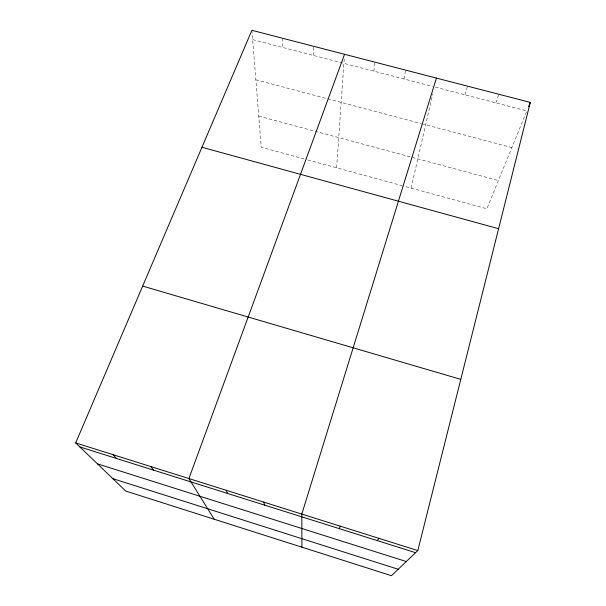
<?xml version="1.0" encoding="UTF-8"?>
<svg xmlns="http://www.w3.org/2000/svg" width="606" height="606" viewBox="0 0 606 606"><rect width="100%" height="100%" fill="white"/><g stroke="black" fill="none" stroke-linecap="round" stroke-linejoin="round"><path stroke-width="0.45" stroke-dasharray="3.03 2.27" d="M313.264 55.388L313.431 46.238M336.625 167.801L344.284 57.918M373.857 71.144L374.947 62.168M404.02 78.985L405.573 70.099M411.095 188.102L432.76 94.013M464.991 94.847L467.491 86.135M495.799 102.861L498.791 94.241M526.478 111.792L486.876 208.759L403.066 185.913M252.641 39.617L432.608 86.423M435.297 87.12L526.834 110.928M255.853 79.803L326.869 98.604M327.763 98.839L421.102 123.556M422.018 123.798L511.865 147.584M258.754 116.11L498.397 180.565M304.167 158.954L261.239 147.25L251.975 31.232M307.757 159.931L402.179 185.671M282.555 38.239L282.85 47.473"/><path stroke-width="0.91" d="M417.807 550.574L530.311 102.406L251.899 30.3L75.689 442.933L125.737 491.057L391.468 575.7L417.807 550.574L75.689 442.933M339.413 528.682L340.125 526.137M436.426 78.091L301.811 514.077L301.909 547.173M344.541 54.29L188.905 478.558L214.213 519.236M528.576 106.671L530.311 102.406M377.341 540.628L378.788 538.295M201.95 147.273L498.609 228.712M142.668 286.093L460.787 379.364M79.841 446.925L415.602 552.68M97.414 463.825L406.315 561.542M112.837 478.657L398.21 569.269M113.087 454.697L116.564 458.492M150.818 466.575L153.621 470.165M226.205 490.292L227.621 493.473M263.837 502.132L264.557 505.109"/></g></svg>
